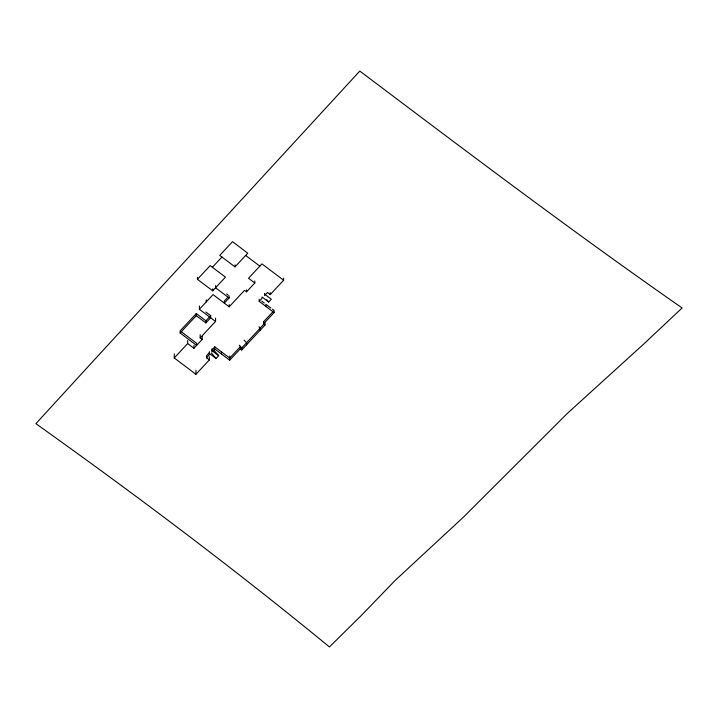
<?xml version="1.0" encoding="UTF-8"?>
<svg xmlns="http://www.w3.org/2000/svg" width="718" height="718" viewBox="0 0 718 718"><rect width="100%" height="100%" fill="white"/><g stroke="black" fill="none" stroke-linecap="round" stroke-linejoin="round"><path stroke-width="1.08" d="M209.387 356.819L209.351 359.906L195.933 374.293L174.25 357.941L174.312 353.821M181.017 331.519L196.633 343.294L196.606 345.403L180.119 332.972L180.146 330.863L196.283 313.56L205.895 320.811L205.869 322.921L196.256 315.669L196.283 313.56M174.25 357.941L187.658 343.554L187.703 340.467M187.658 343.554L193.923 348.275L193.968 345.286M195.933 374.293L195.996 370.174M197.432 279.302L210.194 265.615L225.461 277.13L212.699 290.817L197.432 279.302L197.459 277.247M193.923 348.275L202.162 339.443L200.16 337.927L215.535 321.44L199.389 309.27L199.433 305.994M200.16 337.927L200.205 334.633M202.162 339.443L202.207 336.446M206.21 301.946L206.237 299.765M209.351 359.906L206.542 357.788L206.569 355.679L209.378 352.664M209.396 351.596L209.351 354.773L206.542 357.788M205.833 311.998L210.697 315.669L210.67 317.778L205.869 322.921M212.699 290.817L212.725 288.762M212.007 348.795L211.963 351.973L214.781 348.957L214.808 346.848L229.715 358.085L240.288 346.749M215.579 285.647L215.553 287.756L229.114 297.988L224.321 303.131L224.348 301.021L227.777 297.351M215.535 321.44L215.579 318.146M221.458 353.992L221.485 351.883M229.114 297.988L229.15 295.879M199.389 309.27L213.04 294.622L229.186 306.801L229.213 304.603M214.781 348.957L229.688 360.194L229.751 355.966M235.01 266.881L247.773 253.194L232.506 241.679L219.744 255.375L235.01 266.881L235.037 264.825M229.688 360.194L240.261 348.858L240.297 346.327M241.76 349.98L241.786 347.871L265.041 322.938L265.005 325.048L241.76 349.98L240.261 348.858M229.186 306.801L244.551 290.314L246.561 291.822L246.588 289.83M246.561 344.837L246.588 342.728L244.057 340.099M246.561 291.822L254.8 282.991L254.827 280.989M265.005 325.048L263.515 323.917L274.088 312.581L259.171 301.336L259.198 299.226M260.203 330.199L260.239 328.09L258.974 326.771M263.515 323.917L263.551 321.395M264.628 293.402L264.601 295.511L267.41 292.495L270.219 294.613L283.628 280.226L283.655 278.171M265.848 306.371L265.884 304.261M270.219 294.613L270.246 292.558M274.088 312.581L274.114 310.472L272.463 309.225M212.384 267.267L221.934 257.026M180.119 332.972L196.256 315.669M205.895 320.811L210.697 315.669M211.998 349.863L214.808 346.848M259.171 301.336L261.98 298.32L262.007 296.983L268.685 302.018L271.296 299.209L264.619 294.174M209.369 353.435L216.046 358.47L218.667 355.661L213.973 350.276M263.542 321.808L273.361 311.28M283.628 280.226L261.944 263.883L248.536 278.261L254.8 282.991M245.664 255.455L259.835 266.136M261.702 301.111L264.215 303.005M266.701 304.881L270.821 307.986M226.574 293.931L228.288 295.233M211.989 350.626L218.667 355.661M239.175 345.17L241.786 347.871M266.674 299.702L268.685 302.018M211.361 353.076L216.046 358.47M97.495 356.406L35.9 423.665C136.043 495.034 234.373 568.916 329.436 646.945L362.087 614.716L394.981 580.602L463.164 517.391L567.606 413.173L643.534 344.218L682.1 307.968C572.695 231.726 466.287 151.31 359.808 71.055L97.495 356.406"/></g></svg>
